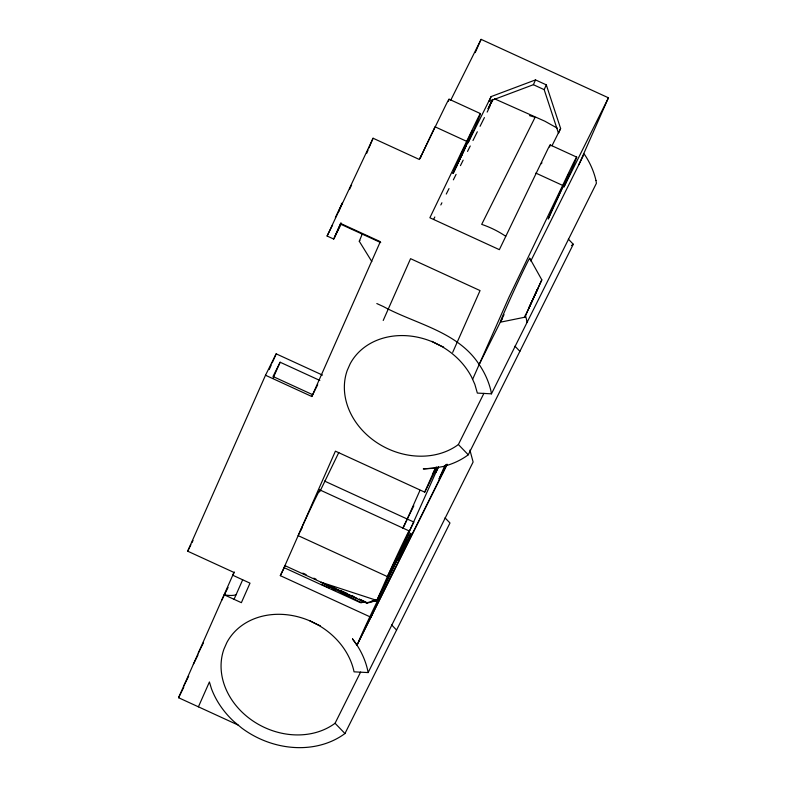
<?xml version="1.0" encoding="UTF-8"?>
<svg xmlns="http://www.w3.org/2000/svg" width="787" height="787" viewBox="0 0 787 787"><rect width="100%" height="100%" fill="white"/><g stroke="black" fill="none" stroke-linecap="round" stroke-linejoin="round"><path stroke-width="1.18" d="M437.169 467.203L424.734 492.15L335.41 451.158L284.933 565.627L366.85 603.226L366.103 602.242L359.413 599.163M371.838 261.589L359.285 241.284L362.404 233.621M453.046 173.288L461.772 153.052L472.466 130.858L463.75 151.104L453.046 173.288L461.93 154.478M456.096 166.618L460.926 155.472M463.277 151.566L472.466 130.858M529.572 258.854A35.267 0.748 -65.3 0 0 517.384 283.3A35.267 0.748 -65.3 0 0 500.493 321.48L500.375 322.188L524.722 317.23L541.82 279.857L529.69 258.146M541.82 279.857L524.722 317.23M461.202 156.623L466.229 145.644M461.772 153.052L464.32 147.523M319.325 491.934A36.31 0.767 -65.3 0 0 314.79 499.834A36.31 0.767 -65.3 0 0 298.175 535.642L387.391 576.605L390.716 569.237A36.31 0.767 -65.3 0 1 409.21 531.018L404.892 541.545L387.391 576.605L376.845 600.432L366.85 603.226M458.762 161.837L461.684 155.196M463.828 148.959L466.76 142.309M420.15 158.394L421.183 155.944L420.15 158.128M338.469 212.057L342.296 202.997L335.38 217.507M366.703 153.317L368.06 150.081M368.975 147.926L373.068 138.227L419.392 159.495L445.658 105.379A43.728 0.925 -65.3 0 1 448.442 101.198M284.983 565.735L284.166 567.693L360.328 602.635L364.607 602.281M406.564 537.6L407.941 534.196L406.81 536.242M456.588 166.391L458.526 161.886M465.501 145.379L468.924 137.764M334.593 237.271L340.614 223.439L380.318 241.668L311.809 396.51L265.504 375.251L187.68 551.195L233.985 572.454L178.56 697.715L238.166 725.073M459.736 158.128L457.621 163.283L459.5 159.643M465.776 146.028L467.891 140.863L459.293 158.502M406.023 538.849L405.413 540.246L438.379 466.829M380.731 242.593L341.027 224.364L333.708 239.051L327.097 236.021L373.068 138.227M424.734 492.15L435.457 467.901L423.278 468.914L433.263 468.304L442.894 466.543A83.796 70.112 26.5 0 0 468.275 454.797L573.29 244.255L568.342 239.12M445.029 517.866L449.977 522.991L344.962 733.533L335.065 723.273A69.197 57.894 26.5 0 1 253.355 721.236A69.197 57.894 26.5 0 1 223.931 649.147L226.872 642.497A69.197 57.894 26.5 0 1 295.204 616.132A69.197 57.894 26.5 0 1 353.786 670.593L354.032 671.832L368.139 672.58C366.358 662.811 362.384 653.505 357.013 645.173L358.557 641.68C374.238 605.006 393.972 570.231 408.925 533.222L405.236 540.689M269.243 369.536L271.22 365.05M272.213 362.807L276.178 353.845L322.493 375.094M333.708 239.051L341.007 222.77M273.187 377.917L280.133 362.227L319.827 380.446M475.23 52.611L481.093 39.35L608.44 97.804L578.848 164.69M234.359 572.021L232.755 575.238L250.01 583.157L241.373 602.675L234.044 599.31L242.681 579.803M198.413 706.824L209.411 681.965L211.408 688.576A83.796 70.112 26.5 0 0 233.739 721.384L241.737 728.044A83.796 70.112 26.5 0 0 344.962 733.533M383.21 320.466L410.568 258.677L480.05 290.58L452.692 352.369M454.847 169.962L457.326 164.335M466.986 142.26L470.675 134.193M491.127 96.585L489.002 101.375L533.389 84.701L544.181 89.649L558.495 133.269L560.61 128.478L546.296 84.858L535.514 79.91L491.127 96.585L467.99 142.968L473.43 130.672A43.728 0.925 -65.3 0 0 477.05 119.791L429.879 217.763L499.361 249.666L547.85 149.058A42.213 0.895 -65.3 0 1 549.572 146.982M492.013 100.028L488.038 108.99L492.849 99.359M488.697 108.872L490.104 105.684M491.049 103.569L492.367 100.588M320.102 491.118L338.813 452.476M533.389 84.701L535.514 79.91M544.181 89.649L546.296 84.858M419.983 490.35L403.79 526.837M472.613 379.334L509.002 297.161L573.005 163.834A42.213 0.895 -65.3 0 1 569.394 174.714L563.945 187.021L608.44 97.804M371.07 616.988L372.615 613.486M442.638 473.056L446.495 464.36M453.637 172.314L456.499 165.949M468.186 139.811L471.885 131.832M444.763 465.776L439.057 479.008L446.052 464.497M369.654 616.664L280.32 575.661L284.933 565.627M453.125 172.815L456.155 166.303M469.367 137.853L472.397 131.331M453.853 170.936L456.657 165.004M468.865 139.142L471.659 133.219M421.084 156.18L434.985 126.786L466.376 141.198M349.536 189.313L351.622 184.955M455.191 167.769L457.572 162.83M467.94 141.316L470.321 136.387M435.89 472.436L438.556 467.084M327.097 236.021L332.567 225.033M265.504 375.251L276.178 353.845M280.133 362.227L273.01 376.501L312.705 394.72L315.095 389.909M187.68 551.195L190.887 544.771M191.949 542.637L193.022 540.492M450.705 100.274L481.093 39.35M311.809 396.51L312.705 394.72M315.577 388.955L317.702 384.705M221.659 600.333L228.082 587.446M198.285 653.121L203.469 642.733M193.356 664.267L198.019 654.922M183.489 686.569L188.673 676.181M178.56 697.715L183.745 687.326M457.05 163.529L458.841 159.928M466.671 144.228L468.472 140.627M433.745 219.16L434.827 216.986M440.828 204.964L441.91 202.78M446.278 194.045L449.003 188.585M453.361 179.839L456.086 174.38M460.444 165.644L463.169 160.174M467.527 151.438L470.252 145.979M472.977 140.519L477.335 131.773M480.06 126.314L484.418 117.578M487.143 112.108L488.235 109.924M300.909 530.163L302.011 527.969M280.32 575.661L284.097 568.106M551.982 145.782L560.61 128.478M468.275 454.797L458.378 444.537A69.197 57.894 26.5 0 1 376.668 442.501A69.197 57.894 26.5 0 1 347.234 370.402L350.185 363.751A69.197 57.894 26.5 0 1 410.096 336.01A69.197 57.894 26.5 0 1 471.57 377.012L474.846 384.341L477.345 393.087L491.452 393.834L490.95 391.011A83.796 70.112 26.5 0 0 479.165 364.509L504.054 314.623M530.792 261.038L584.19 153.977A83.796 70.112 26.5 0 1 595.966 180.459M402.659 528.254L413.834 505.825M433.037 473.39L436.273 466.878M358.557 641.68L446.927 464.458M357.013 645.173L352.517 638.906L357.013 645.173L447.213 464.271M458.378 444.537L483.916 393.333M491.452 393.834L596.418 183.273L595.966 180.469M335.065 723.273L360.603 672.078M368.139 672.58L473.115 462.018L469.918 450.105M397.848 558.317L376.845 600.432L366.909 602.685M407.233 535.406L413.873 522.076L324.549 481.073M359.285 241.284L359.807 240.429M469.013 138.197L469.416 137.528M541.367 163.735L541.958 162.761M372.074 601.238L376.845 600.432L321.194 582.262L356.875 598.209M372.399 601.101L376.845 600.432L374.514 600.068M365.05 602.006L360.279 602.291M372.123 601.061L376.845 600.432L374.455 600.412M362.65 602.025L365.011 601.76M372.113 600.963L376.845 600.432L374.514 600.471M374.533 600.599L376.845 600.432L374.425 600.53M321.686 584.554L329.478 587.958M331.701 588.932L335.036 590.398M340.604 592.827L343.939 594.283M359.108 599.202L365.798 602.193M494.482 98.788L544.85 121.198L557.216 128.114M550.241 144.965L576.704 157.115M449.102 99.201L480.493 113.623M535.858 173.101L562.321 185.25M376.816 303.546L383.436 306.586C415.752 324.146 457.709 331.416 479.165 364.519M302.828 573.123L306.123 574.638M313.816 578.16L316.01 579.173M234.044 599.31L224.128 594.756A23.679 12.956 23.9 0 0 235.884 594.903M319.866 489.917L409.063 530.9M332.655 586.827L334.888 587.859M340.456 590.427L347.146 593.506M351.612 595.562L353.835 596.595M321.244 582.38L361.302 602.724M514.944 346.182L519.892 351.307M391.631 624.917L396.579 630.053M527.034 322.454L526.533 319.63A83.776 70.102 26.5 0 0 525.322 315.066M573.29 244.255A83.796 70.112 26.5 0 1 571.441 245.583M529.513 115.62A83.796 70.112 26.5 0 1 535.081 117.312L481.693 224.374A83.786 70.112 26.5 0 1 505.707 236.257M443.642 347.067A69.197 57.904 26.5 0 1 431.955 341.322M320.339 625.803A69.197 57.904 26.5 0 1 309.586 620.609M502.549 318.233A35.267 0.748 -65.3 0 1 501.26 320.722M398.173 560.777L410.814 533.34L398.173 560.777M528.766 308.238L537.816 288.622L528.766 308.238M552.543 208.486L548.224 219.032L569.188 173.219L552.543 208.486"/></g></svg>
